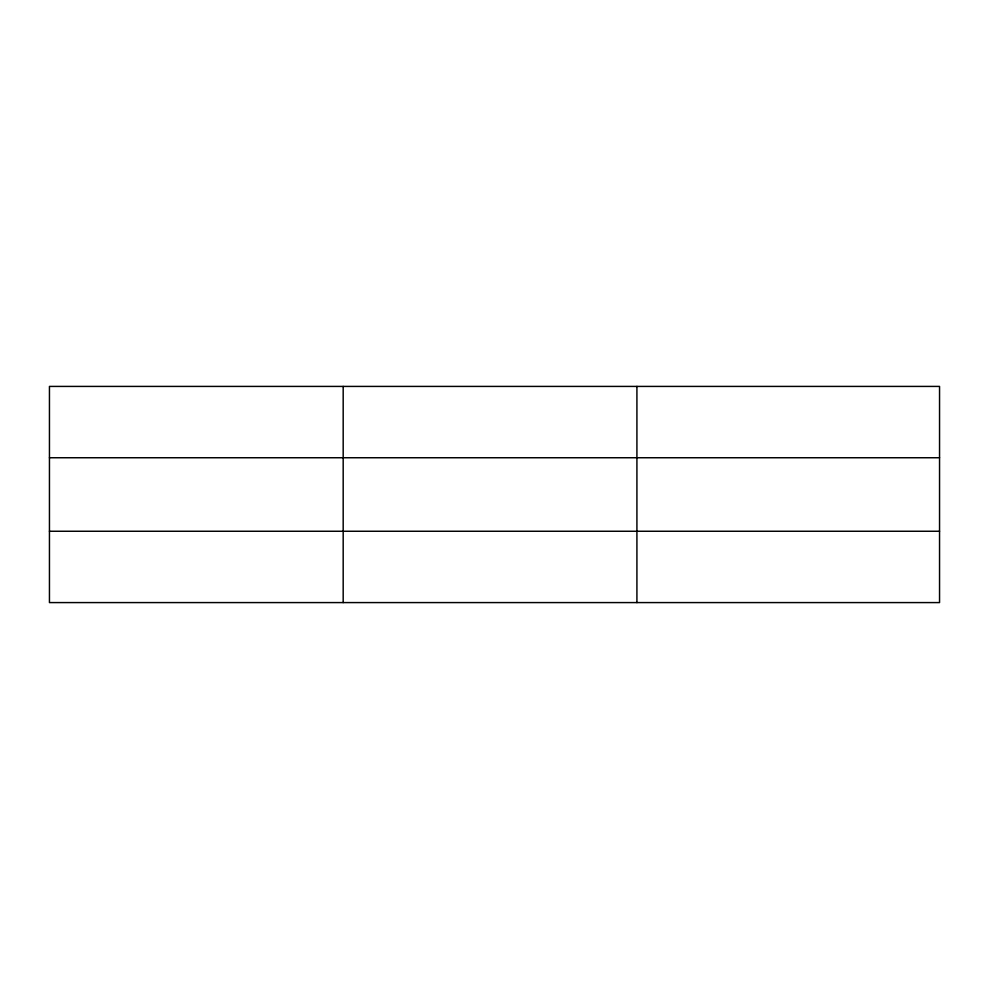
<?xml version="1.0" encoding="UTF-8"?>
<svg xmlns="http://www.w3.org/2000/svg" width="989" height="989" viewBox="0 0 989 989"><rect width="100%" height="100%" fill="white"/><g stroke="black" fill="none" stroke-linecap="round" stroke-linejoin="round"><path stroke-width="1.48" d="M343.183 386.415L343.183 602.585M636.916 386.415L636.916 602.585M939.55 457.746L939.55 386.415L49.45 386.415L49.45 602.585L939.55 602.585L939.55 457.746L49.45 457.746M49.45 531.254L939.55 531.254"/></g></svg>
